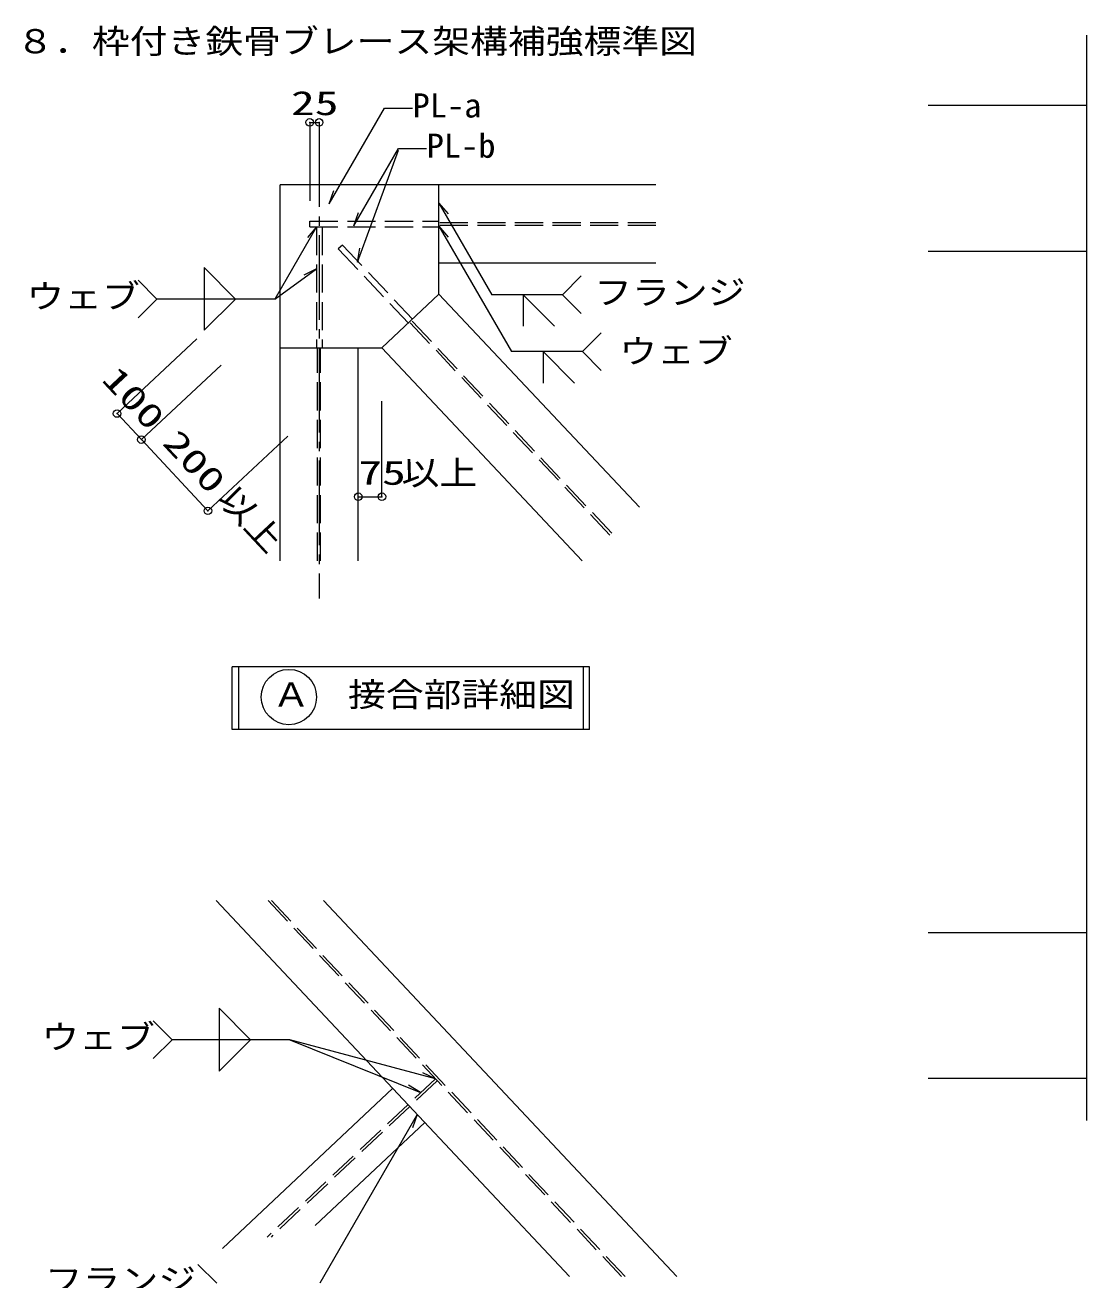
# Model space of a CAD drawing. Units: millimetres on the paper. Extents: x -397 to 404, y -278 to 276.
# Drawn here: x 110 to 223, y -78.2 to 55.3 of the extents above; entities that cross this region are included whole.
import ezdxf
from ezdxf.enums import TextEntityAlignment as Align

# ---------------------------------------------------------------- set-up
doc = ezdxf.new("R2010")
doc.units = ezdxf.units.MM
doc.header["$PDMODE"] = 32
doc.header["$PDSIZE"] = 0.8
doc.linetypes.add('CHAIN2', pattern=[12, 9, -1, 1, -1])
doc.linetypes.add('DASHED3', pattern=[4, 3, -1])
for name, color, linetype, lineweight in [('4-0_補助線', 4, 'Continuous', 9), ('4-2_躯体', 4, 'Continuous', 9), ('4-3_壁\u3000下地', 4, 'Continuous', 13), ('4-4', 4, 'Continuous', 9), ('4-5_建具', 3, 'Continuous', 18), ('4-7', 4, 'Continuous', 13), ('4-9_文字', 5, 'Continuous', 25), ('4-A', 7, 'Continuous', 13), ('4-B', 3, 'Continuous', 18), ('4-C', 4, 'DASHED3', 9)]:
    doc.layers.add(name, color=color, linetype=linetype, lineweight=lineweight)
doc.layers.add('4-1_通り芯', color=4, linetype='Continuous')
doc.styles.add('ＭＳ ゴシック', font='')
doc.styles.get('ＭＳ ゴシック').set_extended_font_data('MS Gothic')

msp = doc.modelspace()

# ---------------------------------------------------------------- linework, layer by layer
at = {"layer": '4-0_補助線', "linetype": 'CHAIN2'}
msp.add_line((141.303, 44.983), (141.303, -5.677), dxfattribs=at)
at = {"layer": '4-0_補助線'}
for p, q in [((119.794, 13.994), (128.29, 21.932)), ((122.383, 11.223), (130.879, 19.162)), ((145.463, 5.143), (145.463, 15.3)), ((147.983, 5.143), (147.983, 15.3)), ((119.794, 13.994), (122.383, 11.223)), ((122.383, 11.223), (129.464, 3.645)), ((129.464, 3.645), (137.96, 11.584)), ((145.463, 5.143), (147.983, 5.143))]:
    msp.add_line(p, q, dxfattribs=at)
for p in [(119.794, 13.994), (122.383, 11.223), (145.463, 5.143), (147.983, 5.143), (129.464, 3.645)]:
    msp.add_point(p, dxfattribs=at)
at = {"layer": '4-2_躯体'}
for p, q in [((140.303, 44.983), (141.303, 44.983)), ((140.303, 44.983), (140.303, 36.643)), ((145.383, 30.103), (149.743, 42.043)), ((142.383, 36.323), (142.883, 37.743)), ((145.003, 33.983), (145.503, 35.403)), ((145.383, 30.103), (145.643, 31.583))]:
    msp.add_line(p, q, dxfattribs=at)
for points in [[(142.383, 36.323), (148.243, 46.483), (151.243, 46.483)], [(145.003, 33.983), (149.743, 42.203), (152.743, 42.203)]]:
    msp.add_lwpolyline(points, dxfattribs=at)
for p in [(140.303, 44.983), (141.303, 44.983)]:
    msp.add_point(p, dxfattribs=at)
at = {"layer": '4-4'}
for p, q in [((154.043, 36.383), (155.023, 35.243)), ((154.043, 36.383), (159.683, 26.643)), ((141.023, 33.863), (140.063, 32.723)), ((154.043, 33.923), (155.023, 32.783)), ((154.043, 33.923), (161.763, 20.583)), ((129.063, 29.523), (129.063, 22.863)), ((132.403, 26.183), (129.063, 29.523)), ((122.043, 28.183), (124.043, 26.183)), ((169.203, 28.643), (167.203, 26.643)), ((122.043, 24.183), (124.043, 26.183)), ((136.583, 26.183), (124.063, 26.183)), ((132.403, 26.183), (129.063, 22.863)), ((167.203, 26.643), (159.683, 26.643)), ((163.023, 26.643), (163.023, 23.283)), ((166.363, 23.283), (163.023, 26.643)), ((169.203, 24.643), (167.203, 26.643)), ((171.323, 22.583), (169.323, 20.583)), ((169.323, 20.583), (161.763, 20.583)), ((165.143, 20.583), (165.143, 17.223)), ((168.483, 17.223), (165.143, 20.583)), ((171.323, 18.583), (169.323, 20.583)), ((130.663, -49.304), (130.663, -55.984)), ((133.983, -52.644), (130.663, -49.304)), ((123.643, -50.644), (125.643, -52.644)), ((123.643, -54.644), (125.643, -52.644)), ((138.183, -52.644), (125.663, -52.644)), ((133.983, -52.644), (130.663, -55.984)), ((153.683, -56.804), (152.323, -56.164)), ((151.734, -60.589), (141.384, -78.568)), ((151.734, -60.589), (151.234, -62.009)), ((128.404, -76.568), (130.404, -78.568))]:
    msp.add_line(p, q, dxfattribs=at)
for points in [[(141.023, 33.863), (136.583, 26.183), (141.023, 29.383), (139.663, 28.723)], [(153.683, -56.804), (138.183, -52.644), (152.103, -58.264), (150.823, -57.484)]]:
    msp.add_lwpolyline(points, dxfattribs=at)
at = {"layer": '4-5_建具'}
msp.add_lwpolyline([(137.143, 20.983), (147.983, 20.983), (154.043, 26.703), (154.043, 38.323)], dxfattribs=at)
at = {"layer": '4-7', "color": 7}
for p, q in [((132.043, -19.617), (132.043, -12.957)), ((170.063, -12.957), (132.043, -12.957)), ((132.723, -12.957), (132.723, -19.617)), ((169.403, -12.957), (169.403, -19.617)), ((170.063, -19.617), (170.063, -12.957)), ((170.063, -19.617), (132.043, -19.617))]:
    msp.add_line(p, q, dxfattribs=at)
msp.add_circle((138.083, -16.177), 2.94, dxfattribs=at)
at = {"layer": '4-9_文字', "color": 7, "lineweight": 13}
msp.add_line((223.017, -61.254), (223.017, 54.266), dxfattribs=at)
at = {"layer": '4-A'}
for p, q in [((223.017, 46.766), (206.117, 46.766)), ((223.017, 31.246), (206.117, 31.246)), ((223.017, -41.254), (206.117, -41.254)), ((223.017, -56.754), (206.117, -56.754))]:
    msp.add_line(p, q, dxfattribs=at)
at = {"layer": '4-B'}
for p, q in [((177.143, 38.323), (137.143, 38.323)), ((137.143, -1.677), (137.143, 38.323)), ((177.143, 29.983), (154.043, 29.983)), ((175.383, 4.023), (154.043, 26.703)), ((145.463, -1.677), (145.463, 20.983)), ((169.303, -1.677), (147.983, 20.983)), ((130.343, -37.844), (167.963, -77.844)), ((141.763, -37.844), (179.363, -77.844)), ((149.128, -57.817), (131.003, -74.864)), ((152.56, -61.467), (140.883, -72.424))]:
    msp.add_line(p, q, dxfattribs=at)
at = {"layer": '4-C'}
for p, q in [((140.303, 34.463), (154.043, 34.463)), ((140.303, 33.863), (140.303, 34.463)), ((140.303, 33.863), (154.043, 33.863)), ((141.023, 33.863), (141.023, 20.983)), ((141.623, 33.863), (141.623, 20.983)), ((177.143, 34.303), (154.043, 34.303)), ((177.143, 34.003), (154.043, 34.003)), ((143.803, 31.923), (143.343, 31.523)), ((143.343, 31.523), (150.803, 23.623)), ((143.803, 31.923), (151.223, 24.043)), ((172.243, 1.063), (150.923, 23.723)), ((172.443, 1.263), (151.123, 23.923)), ((141.143, -1.677), (141.143, 20.983)), ((141.463, -1.677), (141.463, 20.983)), ((135.863, -37.844), (173.483, -77.844)), ((136.223, -37.844), (173.863, -77.844)), ((153.683, -56.804), (135.763, -73.644)), ((153.863, -57.004), (136.183, -73.644))]:
    msp.add_line(p, q, dxfattribs=at)

# ---------------------------------------------------------------- texts
at = {"layer": '4-0_補助線', "style": 'ＭＳ ゴシック'}
for s, width, p in [('100', 1.45, (117.475, 17.02)), ('200', 1.45, (123.953, 10.261)), ('以上', 1.15, (129.827, 4.307))]:
    msp.add_text(s, height=2.566, rotation=313.059, dxfattribs=dict(at, width=width)).set_placement(p, align=Align.BOTTOM_LEFT)
for s, width, p in [('75', 1.45, (145.463, 5.643)), ('以上', 1.15, (150.073, 5.643))]:
    msp.add_text(s, height=2.566, dxfattribs=dict(at, width=width)).set_placement(p, align=Align.BOTTOM_LEFT)
at = {"layer": '4-1_通り芯', "style": 'ＭＳ ゴシック', "width": 1.15}
msp.add_text('８．枠付き鉄骨ブレース架構補強標準図', height=2.566, dxfattribs=at).set_placement((109.064, 51.567), align=Align.BOTTOM_LEFT)
at = {"layer": '4-3_壁\u3000下地', "style": 'ＭＳ ゴシック'}
for s, width, p in [('25', 1.45, (138.303, 44.983)), ('PL-a', 1.05, (151.243, 44.733)), ('PL-b', 1.05, (152.743, 40.453)), ('ウェブ', 1.15, (110.143, 24.433)), ('フランジ', 1.15, (170.583, 24.843)), ('ウェブ', 1.15, (173.243, 18.583)), ('ウェブ', 1.15, (111.743, -54.394)), ('フランジ', 1.15, (112.104, -80.318))]:
    msp.add_text(s, height=2.566, dxfattribs=dict(at, width=width)).set_placement(p, align=Align.BOTTOM_LEFT)
at = {"layer": '4-7', "style": 'ＭＳ ゴシック', "width": 1.15}
msp.add_text('Ａ\u3000接合部詳細図', height=2.566, dxfattribs=at).set_placement((136.319, -17.957), align=Align.BOTTOM_LEFT)

doc.saveas('drawing.dxf')
